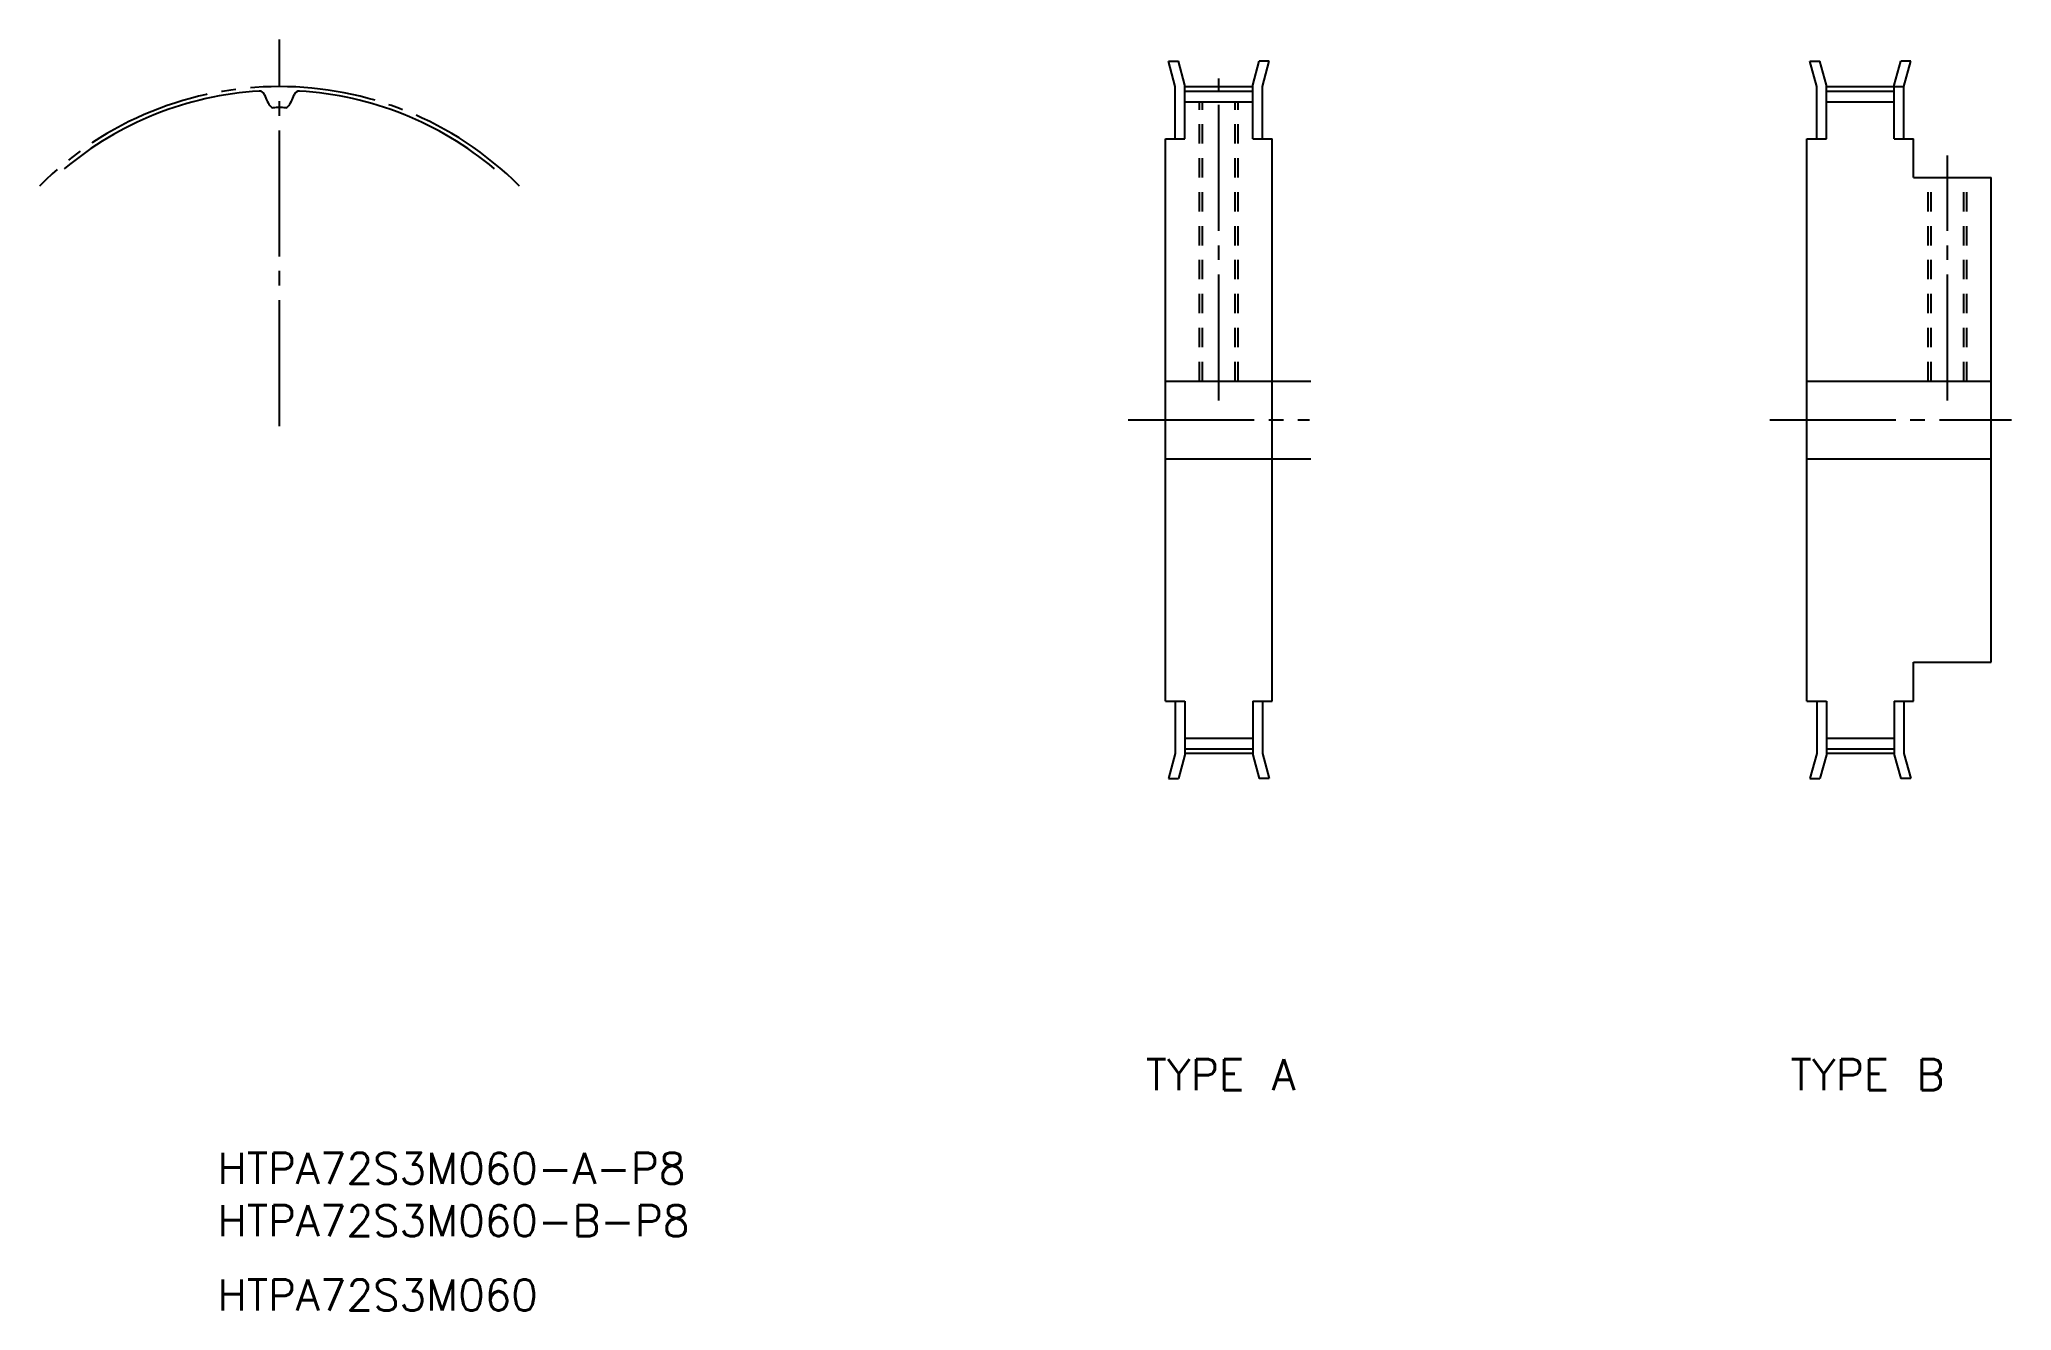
# Model space of a CAD drawing. Extents: x -10 to 194, y 130 to 261.
import ezdxf
from ezdxf.enums import TextEntityAlignment as Align

# ---------------------------------------------------------------- set-up
doc = ezdxf.new("R2010")
doc.units = 0
doc.linetypes.add('CENTER', pattern=[17.5, 13, -1.5, 1.5, -1.5])
doc.linetypes.add('DASHED', pattern=[3.5, 2, -1.5])
doc.layers.get('0').update_dxf_attribs({"linetype": 'CONTINUOUS'})
doc.layers.add('CENTER', color=1, linetype='CENTER')
doc.styles.get("Standard").update_dxf_attribs({"font": 'txt.shx', "bigfont": '@extfont2.shx'})

msp = doc.modelspace()

# ---------------------------------------------------------------- linework, layer by layer
at = {"color": 7, "linetype": 'CONTINUOUS'}
for p, q in [((106.59, 258.59), (107.62, 258.59)), ((107.28, 255.99), (106.59, 258.59)), ((108.28, 256.12), (107.62, 258.59)), ((115.28, 256.12), (115.94, 258.59)), ((116.98, 258.59), (115.94, 258.59)), ((116.28, 255.99), (116.98, 258.59)), ((172.78, 258.59), (173.81, 258.59)), ((173.47, 255.99), (172.78, 258.59)), ((174.47, 256.12), (173.81, 258.59)), ((181.47, 256.12), (182.14, 258.59)), ((183.17, 258.59), (182.14, 258.59)), ((182.47, 255.99), (183.17, 258.59)), ((107.28, 250.59), (107.28, 255.99)), ((108.28, 250.59), (108.28, 256.12)), ((108.28, 255.51), (115.28, 255.51)), ((108.28, 254.4), (115.28, 254.4)), ((115.28, 250.59), (115.28, 256.12)), ((116.28, 250.59), (116.28, 255.99)), ((173.47, 250.59), (173.47, 255.99)), ((174.47, 250.59), (174.47, 256.12)), ((174.47, 255.51), (181.47, 255.51)), ((174.47, 254.4), (181.47, 254.4)), ((181.47, 250.59), (181.47, 256.12)), ((182.47, 250.59), (182.47, 255.99)), ((106.28, 192.59), (106.28, 250.59)), ((106.28, 250.59), (108.28, 250.59)), ((115.28, 250.59), (117.28, 250.59)), ((117.28, 192.59), (117.28, 250.59)), ((172.47, 192.59), (172.47, 250.59)), ((172.47, 250.59), (174.47, 250.59)), ((181.47, 250.59), (183.47, 250.59)), ((183.47, 246.59), (183.47, 250.59)), ((183.47, 246.59), (191.47, 246.59)), ((191.47, 196.59), (191.47, 246.59)), ((106.28, 225.59), (121.28, 225.59)), ((172.47, 225.59), (191.47, 225.59)), ((106.28, 217.59), (121.28, 217.59)), ((172.47, 217.59), (191.47, 217.59)), ((183.47, 192.59), (183.47, 196.59)), ((183.47, 196.59), (191.47, 196.59)), ((106.28, 192.59), (108.28, 192.59)), ((107.28, 192.59), (107.28, 187.18)), ((108.28, 192.59), (108.28, 187.05)), ((115.28, 192.59), (115.28, 187.05)), ((115.28, 192.59), (117.28, 192.59)), ((116.28, 192.59), (116.28, 187.18)), ((172.47, 192.59), (174.47, 192.59)), ((173.47, 192.59), (173.47, 187.18)), ((174.47, 192.59), (174.47, 187.05)), ((181.47, 192.59), (181.47, 187.05)), ((181.47, 192.59), (183.47, 192.59)), ((182.47, 192.59), (182.47, 187.18)), ((108.28, 188.78), (115.28, 188.78)), ((108.28, 187.67), (115.28, 187.67)), ((174.47, 188.78), (181.47, 188.78)), ((174.47, 187.67), (181.47, 187.67)), ((107.28, 187.18), (106.59, 184.59)), ((108.28, 187.05), (107.62, 184.59)), ((115.28, 187.05), (115.94, 184.59)), ((116.28, 187.18), (116.98, 184.59)), ((173.47, 187.18), (172.78, 184.59)), ((174.47, 187.05), (173.81, 184.59)), ((181.47, 187.05), (182.14, 184.59)), ((182.47, 187.18), (183.17, 184.59)), ((106.59, 184.59), (107.62, 184.59)), ((116.98, 184.59), (115.94, 184.59)), ((172.78, 184.59), (173.81, 184.59)), ((183.17, 184.59), (182.14, 184.59))]:
    msp.add_line(p, q, dxfattribs=at)
at = {"color": 3, "linetype": 'DASHED'}
for p, q in [((109.78, 225.59), (109.78, 254.4)), ((110.09, 225.59), (110.09, 254.4)), ((113.47, 225.59), (113.47, 254.4)), ((113.78, 225.59), (113.78, 254.4)), ((184.97, 225.59), (184.97, 246.59)), ((185.28, 225.59), (185.28, 246.59)), ((188.66, 225.59), (188.66, 246.59)), ((188.97, 225.59), (188.97, 246.59))]:
    msp.add_line(p, q, dxfattribs=at)
at = {"color": 7, "linetype": 'CONTINUOUS'}
for centre, radius, start, end in [((14.84, 221.03), 34.54, 93.4613, 130), ((12.79, 254.96), 0.55, 15.9993, 93.4613), ((16.46, 256.01), 3.27, 195.9993, 220.6127), ((13.21, 256.01), 3.27, 319.3873, 344.0007), ((16.89, 254.96), 0.55, 86.5387, 164.0007), ((14.84, 221.03), 34.54, 50, 86.5387), ((14.17, 254.04), 0.25, 220.6127, 271.1652), ((14.84, 221.03), 32.77, 90, 91.1652), ((14.84, 221.03), 32.77, 88.8348, 90), ((15.51, 254.04), 0.25, 268.8348, 319.3873)]:
    msp.add_arc(centre, radius, start, end, dxfattribs=at)
at = {"layer": 'CENTER', "color": 1, "linetype": 'CENTER'}
for p, q in [((14.84, 220.95), (14.84, 260.83)), ((111.78, 223.59), (111.78, 256.81)), ((108.28, 255.97), (115.28, 255.97)), ((174.47, 255.97), (182.47, 255.97)), ((186.97, 223.59), (186.97, 248.87)), ((102.44, 221.59), (121.12, 221.59)), ((168.63, 221.59), (193.58, 221.59)), ((108.28, 187.21), (115.28, 187.21)), ((174.47, 187.21), (181.47, 187.21))]:
    msp.add_line(p, q, dxfattribs=at)
msp.add_arc((14.84, 220.95), 35.02, 45, 135, dxfattribs=at)

# ---------------------------------------------------------------- texts
at = {"color": 7, "linetype": 'CONTINUOUS'}
for s, p in [('TYPE A', (111.97, 154.07)), ('TYPE B', (178.72, 154.07))]:
    msp.add_text(s, height=3.2, dxfattribs=at).set_placement(p, align=Align.MIDDLE_CENTER)
for s, p in [('HTPA72S3M060-A-P8', (8.46, 142.8)), ('HTPA72S3M060-B-P8', (8.46, 137.38)), ('HTPA72S3M060', (8.46, 129.73))]:
    msp.add_text(s, height=3.2, dxfattribs=at).set_placement(p)

doc.saveas('drawing.dxf')
